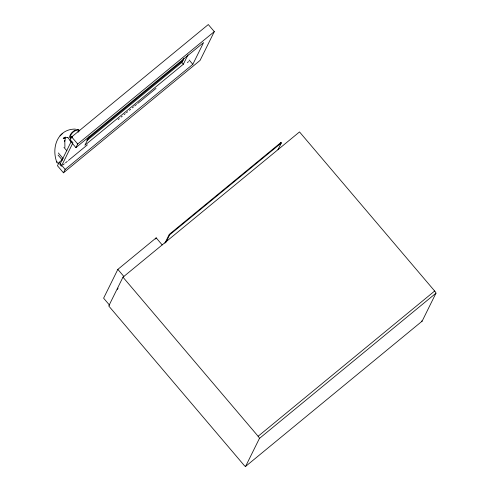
<?xml version="1.0" encoding="UTF-8"?>
<svg xmlns="http://www.w3.org/2000/svg" width="491" height="491" viewBox="0 0 491 491"><rect width="100%" height="100%" fill="white"/><g stroke="black" fill="none" stroke-linecap="round" stroke-linejoin="round"><path stroke-width="0.74" d="M58.417 163.196L57.066 162.871L56.944 161.533M65.659 137.259L64.714 141.242L64.812 140.451L64.916 147.343M78.001 131.95L78.431 130.588L77.94 129.986C74.632 130.25 71.269 133.03 70.36 136.222L70.851 136.823L72.263 136.67M78.634 132.03L79.18 130.262L78.443 129.354C74.522 129.538 70.508 132.852 69.562 136.658L70.299 137.566L72.128 137.376M62.105 159.888L59.147 162.318L57.459 165.737L63.468 172.807L200.07 60.418L214.303 31.62L208.294 24.55L71.692 136.934L69.918 140.53L75.921 147.601L203.587 42.564L192.822 64.352L65.156 169.389L63.468 172.807M75.921 147.601L77.701 144.004L214.303 31.62M89.221 136.492L84.906 145.226L183.346 64.235L187.992 54.832M86.944 140.549L181.842 62.467L183.83 58.441M162.19 244.917L156.181 237.847L117.852 269.381L103.613 298.178L109.622 305.249M122.971 277.176L108.744 305.973L244.082 465.284A2.326 0.436 50.6 0 0 245.598 466.401L422.143 321.151L435.953 293.207A2.326 0.436 50.6 0 0 434.664 291.016L299.516 131.932L122.971 277.176L258.119 436.26A2.326 0.436 50.6 0 1 259.408 438.457L245.598 466.401M117.417 289.481L118.098 288.107M155.592 239.043L156.181 237.847M164.902 243.229L169.278 234.385L280.944 142.513L281.318 142.955L277.955 149.761M165.952 242.309L169.653 234.827L281.318 142.955M280.269 143.875L280.944 142.513M75.368 129.09C57.65 128.832 51.144 147.601 56.839 162.312M65.174 137.296L64.094 138.29L65.235 137.253M61.645 134.338L62.78 133.3M60.019 135.841L61.16 134.804M86.925 139.462L183.266 60.203M63.13 164.804L64.315 163.828M65.499 162.859L67.273 161.398M68.458 160.422L87.386 144.845M118.153 119.534L119.338 118.558M121.111 117.097L122.296 116.128M124.07 114.667L125.254 113.691M126.439 112.721L127.617 111.745M129.397 110.285L130.575 109.309M132.355 107.854L133.534 106.878M134.718 105.903L136.492 104.442M137.676 103.472L156.021 88.38M187.378 62.584L188.562 61.608M258.119 436.26L434.664 291.016M259.408 438.457L435.953 293.207M65.297 137.106L63.216 138.456L65.193 137.4L64.008 137.903L68.034 137.351M189.127 60L192.822 64.352M181.842 62.467L183.346 64.235M169.278 234.385L169.653 234.827M71.692 136.934L77.701 144.004M69.783 137.498L70.741 138.628M67.58 137.345L70.452 140.727M63.953 147.386L66.831 150.774M58.343 152.965L63.136 158.605M58.061 155.064L62.375 160.146M59.147 162.318L65.156 169.389M117.852 269.381L123.855 276.451M422.143 321.151A2.326 0.436 50.6 0 1 421.554 320.936M71.465 141.003L59.853 164.497L61.357 166.265L72.969 142.771L71.465 141.003"/></g></svg>
